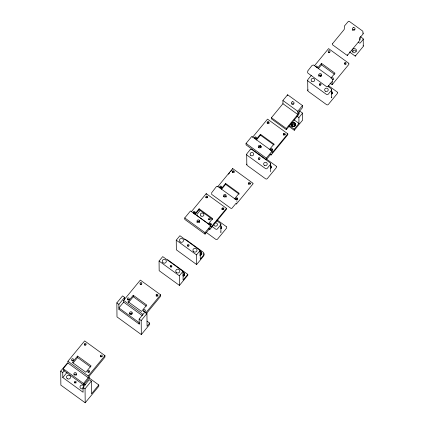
<?xml version="1.0" encoding="UTF-8"?>
<svg xmlns="http://www.w3.org/2000/svg" width="424" height="424" viewBox="0 0 424 424"><rect width="100%" height="100%" fill="white"/><g stroke="black" fill="none" stroke-linecap="round" stroke-linejoin="round"><path stroke-width="0.64" d="M211.576 192.856L216.478 186.481L217.454 186.242L236.566 200.086M307.612 71.131L312.091 65.381L313.548 65.015L332.077 78.419M315.562 66.78C315.959 64.967 318.594 66.891 316.85 67.718M156.196 296.244L156.297 296.074A0.938 0.885 -0.6 0 1 157.792 296.079M331.791 78.244C333.105 76.373 334.557 79.982 332.273 79.431M184.498 239.756A2.438 2.29 -0.6 0 1 186.735 240.228L202.958 252.01A2.438 2.29 -0.6 0 1 203.419 255.386L200.276 259.202L200.186 250.436L179.909 235.712L176.246 240.164L176.347 249.81L196.625 264.534L203.631 256.011A2.438 2.29 -0.6 0 0 203.663 253.579M208.751 228.732L209.816 229.506L209.806 228.335L205.046 234.122L184.763 219.399L184.753 217.936L190.503 210.945L210.781 225.669L210.802 227.423L226.496 208.343L206.218 193.625L191.351 211.693M270.056 154.214L271.122 154.988L271.111 153.822L266.352 159.609L246.068 144.886L246.058 143.423L251.808 136.427L272.091 151.151L272.107 152.905L287.801 133.83L267.523 119.107L252.656 137.18M67.914 361.253L84.657 340.907L104.935 355.63L104.951 357.093L89.257 376.168L89.273 377.922L83.517 384.913L63.24 370.194L63.224 368.732L67.935 363.008L67.914 361.253L88.192 375.977L88.213 377.731L83.502 383.455L83.517 384.913M282.903 100.488L287.615 94.764L302.487 105.56L302.508 107.606L298.793 112.122L298.819 114.459L286.317 129.659L271.445 118.863L271.429 117.692L282.941 103.705L282.903 100.488L297.775 111.284L297.812 114.501L286.301 128.488L286.317 129.659M88.738 377.657L98.787 384.955L98.803 386.269L85.198 402.8L60.865 385.135L60.717 371.101L66.997 363.469M147.038 321.169L149.683 323.088L149.698 324.402L141.33 334.578L116.992 316.908L116.849 302.879L122.6 295.883L124.63 297.356L124.651 299.264M332.469 43.762L343.673 30.131L344.283 29.23L344.341 26.124L348.454 21.253L349.27 21.354L362.79 31.169L363.151 33.512M314.518 65.683L328.574 48.596L348.782 63.271M98.787 384.955L91.462 393.854L91.33 381.139L89.3 379.666L83.025 387.298L83.078 392.264L62.8 377.546L62.747 372.574L64.421 370.539M118.916 309.377L118.874 304.353L124.63 297.356M77.571 356.075L72.34 362.435L85.86 372.251L91.091 365.891L77.571 356.075L77.587 357.538L73.161 362.918M118.927 309.319L139.194 324.1L139.183 322.637L118.9 307.919L123.66 302.132L123.644 300.377L140.333 280.094L160.611 294.818L160.627 296.281L146.582 313.347M194.706 214.173L199.132 208.793L212.652 218.609L208.226 223.989M256.011 139.66L260.442 134.275L273.957 144.091L273.968 144.971L260.447 135.155L260.442 134.275M217.867 186.571L232.697 168.545L252.932 183.237M195.119 214.56L199.142 209.668L199.132 208.793M256.425 140.047L260.447 135.155M228.525 174.238L229.776 172.716M230.614 171.704L231.864 170.183M62.8 377.546L67.114 372.299M200.303 210.325L197.165 214.141A1.283 1.203 -0.6 0 0 197.393 215.832L209.912 224.916M317.841 67.808L321.482 63.383L334.997 73.198L330.959 78.111M187.8 274.365L187.811 275.245L179.442 285.416L159.164 270.697L159.064 261.046L162.726 256.599L183.004 271.318L183.094 280.089L187.8 274.365L167.522 259.647M318.276 68.762L321.493 64.846L321.482 63.383M133.247 295.263L128.016 301.623L141.537 311.439L146.768 305.079L133.247 295.263L133.263 296.726L128.435 302.593M221.291 188.707L225.605 183.465L239.125 193.275L234.419 198.999M221.593 189.231L225.616 184.339L225.605 183.465M297.775 111.284L302.487 105.56M269.531 149.476L273.957 144.091M332.432 43.847L332.437 44.721L347.309 55.518L359.812 40.322L359.791 37.985L362.981 34.105A0.853 0.806 -0.6 0 0 362.827 32.977M288.426 126.061L294.267 130.306L294.256 129.135L298.962 123.41L298.904 117.565L302.566 113.113L299.376 110.802M205.046 234.122L205.031 232.659L210.781 225.669M266.352 159.609L266.336 158.147L272.091 151.151M88.192 375.977L104.935 355.63M209.816 229.506L226.506 209.223L226.496 208.343M271.122 154.988L287.811 134.705L287.801 133.83M294.267 130.306L302.635 120.13L302.566 113.113M349.418 51.924L355.264 56.164L363.108 46.629A0.853 0.806 -0.6 0 0 363.114 45.649M139.204 324.042L139.152 319.071L144.907 312.08L146.937 313.553L147.07 326.268L149.683 323.088M330.036 83.13L332.167 84.683L348.857 64.4L348.846 63.377M145.591 313.071L160.611 294.818M85.198 402.8L85.054 388.771L91.33 381.139M141.33 334.578L141.181 320.544L146.937 313.553M179.442 285.416L179.341 275.77L183.004 271.318M196.625 264.534L196.524 254.882L200.186 250.436M237.122 200.965L236.751 201.326M344.532 64.194L345.401 63.86L346.042 64.231M332.114 79.357L333.397 79.542M316.431 67.485L317.088 67.66M329.708 52.316L329.681 52.3A0.938 0.885 -0.6 0 0 328.393 52.481M328.542 52.258L328.568 52.274A0.938 0.885 -0.6 0 0 330.052 51.643A0.938 0.885 -0.6 0 0 328.733 50.753A0.938 0.885 -0.6 0 0 328.568 52.274M232.67 172.335L232.697 172.351A0.938 0.885 -0.6 0 0 234.181 171.72A0.938 0.885 -0.6 0 0 232.861 170.83A0.938 0.885 -0.6 0 0 232.697 172.351M206.197 197.663L206.223 197.685A0.938 0.885 -0.6 0 0 207.707 197.049A0.938 0.885 -0.6 0 0 206.387 196.158A0.938 0.885 -0.6 0 0 206.223 197.685M85.802 345.009L85.775 344.993A0.938 0.885 -0.6 0 0 84.63 345.025M360.283 36.596L362.886 38.483A0.853 0.806 -0.6 0 1 363.034 39.612L360.421 42.792A0.853 0.806 -0.6 0 1 359.223 42.935L358.185 42.183M321.493 64.846L334.494 74.285M318.827 74.995L320.963 76.548M328.388 85.606L337.43 92.167M328.022 86.417L331.149 88.69A1.283 1.203 -0.6 0 1 331.382 90.381L328.24 94.192A1.283 1.203 -0.6 0 1 326.443 94.409L308.19 81.159A1.283 1.203 -0.6 0 1 307.962 79.468L311.099 75.657A1.283 1.203 -0.6 0 1 311.629 75.276M282.941 103.705L297.812 114.501M296.779 116.022L298.904 117.565M294.182 119.939L298.962 123.41M289.475 125.663L294.256 129.135M271.429 117.692L286.301 128.488M260.437 146.073L261.502 146.847M259.382 146.466L260.983 147.632M246.058 143.423L266.336 158.147M266.33 158.968L276.437 166.309M225.616 184.339L239.136 194.155M224.55 195.649L226.151 196.816M217.062 219.892L226.633 226.84M216.701 220.708L220.353 223.358A1.283 1.203 -0.6 0 1 220.581 225.049L217.443 228.865A1.283 1.203 -0.6 0 1 215.646 229.082L211.995 226.432M199.142 209.668L212.663 219.484M198.077 220.983L199.678 222.144M206.366 232.5L215.752 239.316A1.283 1.203 -0.6 0 0 217.549 239.099L226.708 227.969L226.697 226.946M184.753 217.936L205.031 232.659M176.246 240.164L196.524 254.882M159.064 261.046L179.341 275.77M133.263 296.726L146.264 306.165M123.644 300.377L142.856 314.327M123.66 302.132L142.342 315.689M116.849 302.879L118.874 304.353M139.152 319.071L141.181 320.544M77.587 357.538L90.588 366.977M67.935 363.008L88.213 377.731M63.224 368.732L83.502 383.455M84.047 383.831L85.648 384.992M60.717 371.101L62.747 372.574M83.025 387.298L85.054 388.771M199.932 252.688L200.202 252.911A1.367 1.283 -0.6 0 1 199.794 254.914M199.937 253.128L200.208 253.345A1.367 1.283 -0.6 0 1 200.483 254.607M331.266 97.101L331.727 97.822L331.637 89.49M220.708 231.997L220.931 232.49L220.84 224.158M270.676 171.747L270.644 163.627M363.209 39.019L363.283 46.036M355.254 55.29L355.264 56.164M347.298 54.643L347.309 55.518M337.493 92.273L337.504 93.296L328.351 104.426A1.283 1.203 -0.6 0 1 326.549 104.643L308.301 91.393A1.283 1.203 -0.6 0 1 308.068 89.703M332.591 79.299L332.617 81.636M332.167 84.683L332.135 81.466L328.16 86.3A1.283 1.203 -0.6 0 1 326.358 86.517L308.11 73.267A1.283 1.203 -0.6 0 1 307.882 71.577M307.707 80.359L307.813 90.593M287.615 94.764L287.626 95.787M276.496 166.415L276.506 167.438L267.353 178.562A1.283 1.203 -0.6 0 1 265.557 178.78L247.303 165.53A1.283 1.203 -0.6 0 1 246.906 164.114M252.969 183.306L252.98 183.894L236.29 204.177L236.279 203.006L232.039 208.157A0.853 0.806 -0.6 0 1 230.842 208.301L211.915 194.558A0.853 0.806 -0.6 0 1 211.762 193.434M246.71 154.5L246.816 164.729M232.691 168.582L232.697 169.171M206.218 193.625L206.228 194.499M100.621 356.886A0.938 0.885 -0.6 0 1 101.94 356.727M88.001 372.23A0.938 0.885 -0.6 0 1 89.321 372.071M71.863 360.511A0.938 0.885 -0.6 0 1 73.352 360.517M73.999 374.858A1.325 1.246 -0.6 0 1 76.532 375.161M83.406 388.395A2.051 1.929 -0.6 0 1 80.359 388.045A2.051 1.929 -0.6 0 1 81.106 385.241A2.051 1.929 -0.6 0 1 83.973 386.269M74.629 383.015A0.853 0.806 -0.6 0 1 75.986 383.015M221.991 209.673A0.938 0.885 -0.6 0 1 221.991 209.44L222.176 209.016A0.938 0.885 -0.6 0 1 223.793 209.223M270.443 168.153A1.367 1.283 -0.6 0 0 271.185 166.038L270.915 165.821A1.367 1.283 -0.6 0 0 270.242 165.609M183.274 272.033A2.65 2.491 -0.6 0 1 183.359 276.347M183.279 272.473A2.65 2.491 -0.6 0 1 184.313 275.854M183.02 273.793A1.367 1.283 -0.6 0 1 182.908 275.611M258.698 159.249A0.853 0.806 -0.6 0 1 259.737 159.254M170.4 266.161A1.712 1.606 -0.6 0 1 170.83 266.055M318.774 76.256A1.367 1.283 -0.6 0 1 320.92 75.308L321.185 75.536A1.367 1.283 -0.6 0 1 321.487 76.135M331.436 94.011A1.367 1.283 -0.6 0 0 332.178 91.897L331.907 91.679A1.367 1.283 -0.6 0 0 331.239 91.473M331.25 92.496A1.367 1.283 -0.6 0 1 331.918 92.702L332.188 92.92A1.367 1.283 -0.6 0 1 332.533 93.852M319.532 85.261A0.853 0.806 -0.6 0 1 320.735 85.113M353.022 51.829A1.367 1.283 -0.6 0 1 352.948 51.5M352.975 51.166A1.367 1.283 -0.6 0 1 354.581 50.149A1.367 1.283 -0.6 0 1 355.656 51.659M352.471 30.396A1.367 1.283 -0.6 0 1 354.586 29.945M353.118 52.449A2.221 2.088 -0.6 0 1 352.429 49.566A2.221 2.088 -0.6 0 1 355.498 48.914A2.221 2.088 -0.6 0 1 356.186 51.797M355.339 52.528A2.221 2.088 -0.6 0 1 353.643 52.677M359.764 37.71A1.797 1.685 -0.6 0 1 359.78 39.766M130.051 314.348A0.853 0.806 -0.6 0 1 131.747 314.354M270.252 166.632A1.367 1.283 -0.6 0 1 270.925 166.844L271.196 167.061A1.367 1.283 -0.6 0 1 271.54 167.989M291.675 126.235A2.221 2.088 -0.6 0 1 291.67 123.416A2.221 2.088 -0.6 0 1 294.659 123.156A2.221 2.088 -0.6 0 1 295.189 125.933M294.818 126.352A2.221 2.088 -0.6 0 1 294.341 126.67M291.929 104.023A1.367 1.283 -0.6 0 1 293.594 104.081M298.772 111.851A1.797 1.685 -0.6 0 1 298.782 113.902M292.184 126.267A1.367 1.283 -0.6 0 1 293.048 124.29A1.367 1.283 -0.6 0 1 294.659 125.796M170.724 266.903A0.853 0.806 -0.6 0 1 171.572 267.009M258.349 147.647A1.367 1.283 -0.6 0 1 260.421 147.027L260.686 147.25A1.367 1.283 -0.6 0 1 260.983 147.854M283.296 135.155A0.938 0.885 -0.6 0 1 283.296 134.927L283.486 134.503A0.938 0.885 -0.6 0 1 285.161 134.933M254.596 138.33A0.938 0.885 -0.6 0 1 256.334 138.335M270.74 150.043A0.938 0.885 -0.6 0 1 272.537 150.271M267.152 123.241A0.938 0.885 -0.6 0 1 268.302 122.467A0.938 0.885 -0.6 0 1 268.97 123.638M196.969 222.489A1.367 1.283 -0.6 0 1 199.116 221.54L199.375 221.768A1.367 1.283 -0.6 0 1 199.572 222.049M193.227 213.065A0.938 0.885 -0.6 0 1 195.093 213.071M209.366 225.017A0.938 0.885 -0.6 0 1 210.304 224.02A0.938 0.885 -0.6 0 1 211.232 225.017M205.847 197.754A0.938 0.885 -0.6 0 1 207.712 197.695M187.715 246.121A0.853 0.806 -0.6 0 1 188.754 246.121M199.815 250.907A2.65 2.491 -0.6 0 1 199.905 255.72M199.821 251.347A2.65 2.491 -0.6 0 1 201.75 254.363M129.627 314.046A1.367 1.283 -0.6 0 1 131.694 313.426L131.959 313.654A1.367 1.283 -0.6 0 1 132.15 313.935M140.159 284.356A0.938 0.885 -0.6 0 1 141.632 284.334M127.412 299.901A0.938 0.885 -0.6 0 1 129.15 299.906M143.678 311.417A0.938 0.885 -0.6 0 1 145.167 311.423M214.804 223.008A1.797 1.685 -0.6 0 1 217.316 223.909A1.797 1.685 -0.6 0 1 216.06 226.14A1.797 1.685 -0.6 0 1 213.85 224.704M213.956 223.904A1.797 1.685 -0.6 0 1 214.162 223.543M220.803 227.232A1.367 1.283 -0.6 0 1 221.121 227.375L221.392 227.593A1.367 1.283 -0.6 0 1 221.71 228.186M220.639 228.684A1.367 1.283 -0.6 0 0 221.381 226.57L221.111 226.352A1.367 1.283 -0.6 0 0 220.793 226.204M208.894 219.786A0.853 0.806 -0.6 0 1 209.933 219.786M223.681 196.529A1.367 1.283 -0.6 0 1 225.584 196.211L225.849 196.439A1.367 1.283 -0.6 0 1 226.151 197.038M248.464 184.339A0.938 0.885 -0.6 0 1 248.464 184.111L248.649 183.687A0.938 0.885 -0.6 0 1 250.33 184.117M219.764 187.514A0.938 0.885 -0.6 0 1 221.567 187.742M235.839 199.455A0.938 0.885 -0.6 0 1 237.641 199.232M232.32 172.425A0.938 0.885 -0.6 0 1 234.186 172.367M344.325 63.155C346.111 66.822 347.076 60.065 344.325 63.155M100.504 355.593L100.419 355.847A0.938 0.885 -0.6 0 0 101.469 356.844L101.919 356.669A0.938 0.885 -0.6 0 0 102.02 355.344A0.938 0.885 -0.6 0 0 100.61 355.423L100.504 355.593M156.18 294.781L156.096 295.035A0.938 0.885 -0.6 0 0 157.145 296.026L157.596 295.857A0.938 0.885 -0.6 0 0 157.696 294.532A0.938 0.885 -0.6 0 0 156.286 294.611L156.18 294.781M222.065 208.306L221.98 208.566A0.938 0.885 -0.6 0 0 223.029 209.557L223.48 209.382A0.938 0.885 -0.6 0 0 223.581 208.057A0.938 0.885 -0.6 0 0 222.171 208.142L222.065 208.306M248.538 182.977L248.453 183.232A0.938 0.885 -0.6 0 0 249.503 184.228L249.953 184.053A0.938 0.885 -0.6 0 0 250.054 182.728A0.938 0.885 -0.6 0 0 248.644 182.813L248.538 182.977M283.37 133.793L283.285 134.048A0.938 0.885 -0.6 0 0 284.34 135.044L284.79 134.869A0.938 0.885 -0.6 0 0 284.886 133.544A0.938 0.885 -0.6 0 0 283.476 133.624L283.37 133.793M250.107 149.794L246.969 153.61A1.283 1.203 -0.6 0 0 247.197 155.301L265.445 168.551A1.283 1.203 -0.6 0 0 267.247 168.333L270.385 164.517A1.283 1.203 -0.6 0 0 270.157 162.827L251.904 149.577A1.283 1.203 -0.6 0 0 250.107 149.794M353.568 27.608L353.219 27.682A1.367 1.283 -0.6 0 0 353.457 30.152L353.812 30.168A1.367 1.283 -0.6 0 0 355.052 28.768A1.367 1.283 -0.6 0 0 353.568 27.608M292.571 101.744L292.226 101.818A1.367 1.283 -0.6 0 0 292.459 104.293L292.82 104.304A1.367 1.283 -0.6 0 0 294.06 102.905A1.367 1.283 -0.6 0 0 292.571 101.744M267.528 123.167L267.502 123.151A0.938 0.885 -0.6 0 1 267.692 121.646A0.938 0.885 -0.6 0 1 269.017 122.536A0.938 0.885 -0.6 0 1 267.528 123.167M140.339 284.154L140.312 284.133A0.938 0.885 -0.6 0 1 140.503 282.628A0.938 0.885 -0.6 0 1 141.823 283.524A0.938 0.885 -0.6 0 1 140.339 284.154M84.662 344.966L84.636 344.945A0.938 0.885 -0.6 0 1 84.827 343.445A0.938 0.885 -0.6 0 1 86.146 344.336A0.938 0.885 -0.6 0 1 84.662 344.966M321.169 74.073L320.904 73.845A1.367 1.283 -0.6 0 0 319.076 75.732L319.341 75.954A1.367 1.283 -0.6 0 0 321.169 74.073M260.67 145.792L260.405 145.564A1.367 1.283 -0.6 0 0 258.576 147.446L258.841 147.674A1.367 1.283 -0.6 0 0 260.67 145.792M225.833 194.976L225.573 194.749A1.367 1.283 -0.6 0 0 223.739 196.635L224.005 196.858A1.367 1.283 -0.6 0 0 225.833 194.976M199.365 220.305L199.1 220.083A1.367 1.283 -0.6 0 0 197.271 221.964L197.531 222.192A1.367 1.283 -0.6 0 0 199.365 220.305M131.944 312.191L131.679 311.969A1.367 1.283 -0.6 0 0 129.85 313.85L130.115 314.078A1.367 1.283 -0.6 0 0 131.944 312.191M88.155 372.007A0.938 0.885 -0.6 0 0 89.66 371.424A0.938 0.885 -0.6 0 0 88.372 370.491A0.938 0.885 -0.6 0 0 88.155 372.007M72.011 360.289A0.938 0.885 -0.6 0 0 73.522 359.711A0.938 0.885 -0.6 0 0 72.234 358.773A0.938 0.885 -0.6 0 0 72.011 360.289M74.401 374.858A1.325 1.246 -0.6 0 0 76.521 374.026A1.325 1.246 -0.6 0 0 74.698 372.717A1.325 1.246 -0.6 0 0 74.401 374.858M67.231 378.627A2.051 1.929 -0.6 0 0 70.554 377.45A2.051 1.929 -0.6 0 0 67.814 375.33A2.051 1.929 -0.6 0 0 67.231 378.627M74.767 382.681A0.853 0.806 -0.6 0 0 76.14 382.151A0.853 0.806 -0.6 0 0 74.968 381.298A0.853 0.806 -0.6 0 0 74.767 382.681M193.577 213.007A0.938 0.885 -0.6 0 0 195.082 212.424A0.938 0.885 -0.6 0 0 193.794 211.491A0.938 0.885 -0.6 0 0 193.577 213.007M176.554 272.632A2.051 1.929 -0.6 0 0 179.829 271.328A2.051 1.929 -0.6 0 0 176.994 269.314A2.051 1.929 -0.6 0 0 176.554 272.632M162.97 262.769A2.051 1.929 -0.6 0 0 166.298 261.592A2.051 1.929 -0.6 0 0 163.553 259.472A2.051 1.929 -0.6 0 0 162.97 262.769M258.677 159.064A0.853 0.806 -0.6 0 0 260.045 158.534A0.853 0.806 -0.6 0 0 258.873 157.686A0.853 0.806 -0.6 0 0 258.677 159.064M325.346 91.176A1.797 1.685 -0.6 0 0 328.213 90.036A1.797 1.685 -0.6 0 0 325.733 88.277A1.797 1.685 -0.6 0 0 325.346 91.176M311.773 81.323A1.797 1.685 -0.6 0 0 314.682 80.29A1.797 1.685 -0.6 0 0 312.281 78.44A1.797 1.685 -0.6 0 0 311.773 81.323M319.67 84.922A0.853 0.806 -0.6 0 0 321.042 84.397A0.853 0.806 -0.6 0 0 319.871 83.544A0.853 0.806 -0.6 0 0 319.67 84.922M264.353 165.318A1.797 1.685 -0.6 0 0 267.215 164.178A1.797 1.685 -0.6 0 0 264.74 162.418A1.797 1.685 -0.6 0 0 264.353 165.318M250.775 155.46A1.797 1.685 -0.6 0 0 253.69 154.431A1.797 1.685 -0.6 0 0 251.284 152.576A1.797 1.685 -0.6 0 0 250.775 155.46M292.12 126.145A2.221 2.088 -0.6 0 0 295.528 124.465A2.221 2.088 -0.6 0 0 292.274 122.536A2.221 2.088 -0.6 0 0 292.12 126.145M292.412 125.79A1.367 1.283 -0.6 0 0 294.654 125.069A1.367 1.283 -0.6 0 0 292.867 123.607A1.367 1.283 -0.6 0 0 292.412 125.79M170.512 266.818A0.853 0.806 -0.6 0 0 171.879 266.293A0.853 0.806 -0.6 0 0 170.708 265.44A0.853 0.806 -0.6 0 0 170.512 266.818M254.882 138.489A0.938 0.885 -0.6 0 0 256.387 137.911A0.938 0.885 -0.6 0 0 255.1 136.973A0.938 0.885 -0.6 0 0 254.882 138.489M271.021 150.207A0.938 0.885 -0.6 0 0 272.526 149.624A0.938 0.885 -0.6 0 0 271.238 148.692A0.938 0.885 -0.6 0 0 271.021 150.207M209.716 224.725A0.938 0.885 -0.6 0 0 211.221 224.142A0.938 0.885 -0.6 0 0 209.933 223.209A0.938 0.885 -0.6 0 0 209.716 224.725M187.694 245.936A0.853 0.806 -0.6 0 0 189.062 245.406A0.853 0.806 -0.6 0 0 187.89 244.553A0.853 0.806 -0.6 0 0 187.694 245.936M193.736 251.745A2.051 1.929 -0.6 0 0 197.012 250.441A2.051 1.929 -0.6 0 0 194.176 248.432A2.051 1.929 -0.6 0 0 193.736 251.745M180.152 241.881A2.051 1.929 -0.6 0 0 183.481 240.705A2.051 1.929 -0.6 0 0 180.735 238.585A2.051 1.929 -0.6 0 0 180.152 241.881M127.688 299.476A0.938 0.885 -0.6 0 0 129.198 298.899A0.938 0.885 -0.6 0 0 127.91 297.961A0.938 0.885 -0.6 0 0 127.688 299.476M143.831 311.195A0.938 0.885 -0.6 0 0 145.337 310.612A0.938 0.885 -0.6 0 0 144.049 309.679A0.938 0.885 -0.6 0 0 143.831 311.195M208.873 219.595A0.853 0.806 -0.6 0 0 210.246 219.07A0.853 0.806 -0.6 0 0 209.074 218.217A0.853 0.806 -0.6 0 0 208.873 219.595M200.976 215.991A1.797 1.685 -0.6 0 0 203.886 214.963A1.797 1.685 -0.6 0 0 201.485 213.113A1.797 1.685 -0.6 0 0 200.976 215.991M220.045 187.678A0.938 0.885 -0.6 0 0 221.556 187.095A0.938 0.885 -0.6 0 0 220.268 186.157A0.938 0.885 -0.6 0 0 220.045 187.678M236.189 199.391A0.938 0.885 -0.6 0 0 237.694 198.814A0.938 0.885 -0.6 0 0 236.407 197.876A0.938 0.885 -0.6 0 0 236.189 199.391"/></g></svg>
